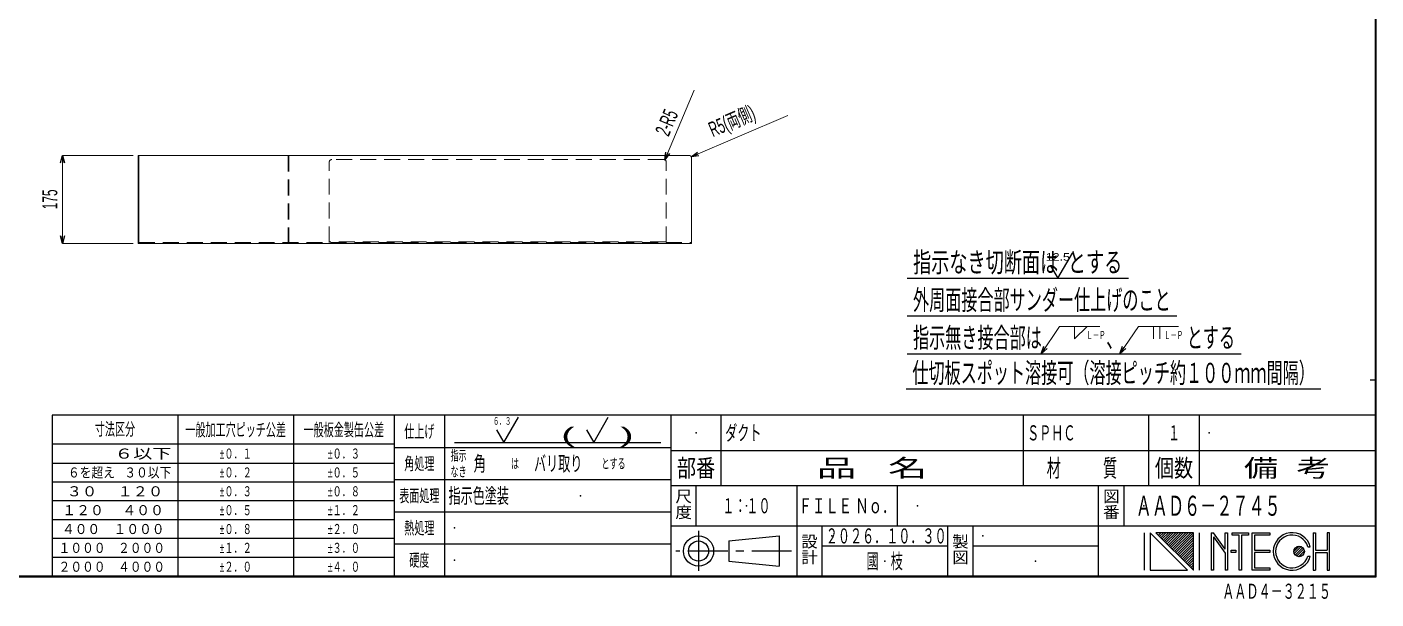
# Model space of a CAD drawing. Header units: millimetres. Extents: x -2100 to 2100, y -1485 to 1485.
# Drawn here: x -680 to 2002, y -1430 to -293 of the extents above; entities that cross this region are included whole.
import ezdxf
from ezdxf.enums import TextEntityAlignment as Align

# ---------------------------------------------------------------- set-up
doc = ezdxf.new("R2010")
doc.units = ezdxf.units.MM
doc.header["$LTSCALE"] = 2.5
doc.header["$PDSIZE"] = 1
doc.linetypes.add('CENTER', pattern=[50.8, 31.75, -6.35, 6.35, -6.35])
doc.linetypes.add('DASHED', pattern=[19.05, 12.7, -6.35])
for name, color, linetype in [('Layer0001', 7, 'Continuous'), ('Layer0012', 7, 'Continuous'), ('Layer0013', 7, 'Continuous'), ('Layer0014', 7, 'Continuous')]:
    doc.layers.add(name, color=color, linetype=linetype)
doc.styles.add('dcStyle0', font='ＭＳ Ｐゴシック', dxfattribs={"width": 0.6})
doc.styles.add('dcStyle1', font='@ＭＳ Ｐゴシック', dxfattribs={"width": 0.8})
doc.dimstyles.new('dc_Radial01', dxfattribs={"dimtxt": 30, "dimasz": 15.00113, "dimexe": 0, "dimexo": 10, "dimgap": 10, "dimtad": 3, "dimdec": 1, "dimdsep": 46, "dimtxsty": 'dcStyle0', "dimblk1": 'OPEN30', "dimblk2": 'OPEN30', "dimsah": 1, "dimcen": 0.09, "dimclrd": 4, "dimclre": 4, "dimclrt": 4, "dimadec": 0, "dimazin": 2, "dimtfac": 1, "dimtdec": 4, "dimtofl": 0, "dimtmove": 0, "dimatfit": 3, "dimfxl": 1, "dimarcsym": 1})
doc.dimstyles.new('dc_Rotated', dxfattribs={"dimtxt": 30, "dimasz": 15.00113, "dimexe": 0, "dimexo": 10, "dimgap": 10, "dimtad": 3, "dimdec": 1, "dimdsep": 46, "dimtxsty": 'dcStyle0', "dimblk1": 'OPEN30', "dimblk2": 'OPEN30', "dimsah": 1, "dimcen": 0.09, "dimclrd": 4, "dimclre": 4, "dimclrt": 4, "dimadec": 0, "dimazin": 2, "dimtfac": 1, "dimtdec": 4, "dimtmove": 0, "dimatfit": 3, "dimfxl": 1, "dimarcsym": 1})

# ---------------------------------------------------------------- blocks, each defined once
blk = doc.blocks.new('DC_GROUP_AAD6-2745_20')
at = {"color": 4, "style": 'dcStyle0', "width": 0.71291}
blk.add_text('Ｌ－Ｐ', height=15.62, dxfattribs=at).set_placement((1426, -913.5), (1463.9, -913.5), align=Align.FIT)
blk = doc.blocks.new('DC_GROUP_AAD6-2745_21')
at = {"color": 4, "style": 'dcStyle0', "width": 0.71291}
blk.add_text('Ｌ－Ｐ', height=15.62, dxfattribs=at).set_placement((1580.1, -913.5), (1618, -913.5), align=Align.FIT)
blk = doc.blocks.new('_Open30')
at = {"color": 0, "linetype": 'ByBlock', "lineweight": -2}
for p, q in [((-1, 0.267949), (0, 0)), ((0, 0), (-1, -0.267949)), ((0, 0), (-1, 0))]:
    blk.add_line(p, q, dxfattribs=at)
blk = doc.blocks.new('*D10')
at = {"layer": 'Layer0012', "color": 4, "linetype": 'Continuous', "lineweight": 13}
blk.add_line((646.2, -418.6), (587.8, -557), dxfattribs=at)
at = {"layer": 'Layer0012', "color": 4, "xscale": 15.00115266964712, "yscale": 15.00081580252128, "rotation": 247.1318456817878}
blk.add_blockref('_Open30', (587.8, -557), dxfattribs=at)
at = {"layer": 'Layer0012', "color": 4, "insert": (595.8, -512.4), "char_height": 30, "attachment_point": 7, "rotation": 67.1318, "style": 'dcStyle0'}
blk.add_mtext('\\T1.00;2-R5', dxfattribs=at)
blk = doc.blocks.new('*D11')
at = {"layer": 'Layer0012', "color": 4, "linetype": 'Continuous', "lineweight": 13}
blk.add_line((832.4, -469), (640.4, -551.2), dxfattribs=at)
at = {"layer": 'Layer0012', "color": 4, "xscale": 15.00115266964712, "yscale": 15.00081580252128, "rotation": 203.1854208793882}
blk.add_blockref('_Open30', (640.4, -551.2), dxfattribs=at)
at = {"layer": 'Layer0012', "color": 4, "insert": (686.9, -520.5), "char_height": 30, "attachment_point": 7, "rotation": 23.1854, "style": 'dcStyle0'}
blk.add_mtext('\\T1.00;R5(両側)', dxfattribs=at)
blk = doc.blocks.new('*D12')
at = {"layer": 'Layer0012', "color": 4, "linetype": 'Continuous', "lineweight": 13}
for p, q in [((-609.1, -548.2), (-609.1, -723.2)), ((-469.1, -548.2), (-609.1, -548.2)), ((-469.1, -723.2), (-609.1, -723.2))]:
    blk.add_line(p, q, dxfattribs=at)
at = {"layer": 'Layer0012', "color": 4, "xscale": 15.00115266964712, "yscale": 15.00081580252128}
for p, rotation in [((-609.1, -548.2), 89.99997227226825), ((-609.1, -723.2), 269.9999722722682)]:
    blk.add_blockref('_Open30', p, dxfattribs=dict(at, rotation=rotation))
at = {"layer": 'Layer0012', "color": 4, "insert": (-619.1, -635.7), "char_height": 30, "attachment_point": 8, "rotation": 90, "style": 'dcStyle0'}
blk.add_mtext('\\T1.00;175', dxfattribs=at)
blk = doc.blocks.new('DC_GROUP_AAD6-2745_5')
at = {"layer": 'Layer0013', "color": 4, "linetype": 'Continuous', "lineweight": 25}
for p, q in [((268, -1119), (296.9, -1069)), ((253.6, -1094), (268, -1119))]:
    blk.add_line(p, q, dxfattribs=at)
at = {"layer": 'Layer0013', "color": 4, "style": 'dcStyle0', "width": 0.812153}
blk.add_text('６．３', height=15, dxfattribs=at).set_placement((246.5, -1084), (282.5, -1084), align=Align.FIT)
blk = doc.blocks.new('DC_GROUP_AAD6-2745_6')
at = {"layer": 'Layer0013', "color": 4, "linetype": 'Continuous', "lineweight": 25}
for p, q in [((446.7, -1119), (475.6, -1069)), ((432.3, -1094), (446.7, -1119))]:
    blk.add_line(p, q, dxfattribs=at)
blk = doc.blocks.new('DC_GROUP_AAD6-2745_18')
at = {"layer": 'Layer0013', "color": 4, "linetype": 'Continuous', "lineweight": 13}
for p, q in [((1335.9, -942.6), (1372.5, -888.3)), ((1372.5, -888.3), (1452.5, -888.3)), ((1402.5, -888.3), (1402.5, -913.3)), ((1402.5, -888.3), (1427.5, -888.3)), ((1402.5, -913.3), (1427.5, -888.3))]:
    blk.add_line(p, q, dxfattribs=at)
at = {"layer": 'Layer0013', "color": 4, "xscale": 15.00115266964712, "yscale": 15.00081580252128, "rotation": 236.0825694630274}
blk.add_blockref('_Open30', (1335.9, -942.6), dxfattribs=at)
blk = doc.blocks.new('DC_GROUP_AAD6-2745_19')
at = {"layer": 'Layer0013', "color": 4, "linetype": 'Continuous', "lineweight": 13}
for p, q in [((1492.6, -942.6), (1529.1, -888.3)), ((1529.1, -888.3), (1609.1, -888.3)), ((1559.1, -888.3), (1559.1, -913.3)), ((1571.6, -888.3), (1571.6, -913.3))]:
    blk.add_line(p, q, dxfattribs=at)
at = {"layer": 'Layer0013', "color": 4, "xscale": 15.00115266964712, "yscale": 15.00081580252128, "rotation": 236.0825694630294}
blk.add_blockref('_Open30', (1492.6, -942.6), dxfattribs=at)
blk = doc.blocks.new('DC_GROUP_AAD6-2745_22')
at = {"layer": 'Layer0013', "color": 4, "linetype": 'Continuous', "lineweight": 25}
for p, q in [((1369, -792.6), (1397.9, -742.6)), ((1354.6, -767.6), (1369, -792.6))]:
    blk.add_line(p, q, dxfattribs=at)
at = {"layer": 'Layer0013', "color": 4, "style": 'dcStyle0', "width": 1.291922}
blk.add_text('12.5', height=15, dxfattribs=at).set_placement((1345, -757.6), (1393, -757.6), align=Align.FIT)
blk = doc.blocks.new('DC_GROUP_AAD6-2745_23')
at = {"layer": 'Layer0013', "color": 4, "linetype": 'Continuous', "lineweight": 25}
blk.add_line((1069.3, -942.6), (1733.3, -942.6), dxfattribs=at)
at = {"layer": 'Layer0013', "color": 4, "style": 'dcStyle0', "width": 0.670215}
blk.add_text('指示無き接合部は\u3000\u3000\u3000\u3000、\u3000\u3000\u3000\u3000とする', height=40, dxfattribs=at).set_placement((1081.3, -930.6), (1721.3, -930.6), align=Align.FIT)
blk = doc.blocks.new('DC_GROUP_AAD6-2745_24')
at = {"layer": 'Layer0013', "color": 4, "linetype": 'Continuous', "lineweight": 25}
blk.add_line((1069.3, -867.6), (1605.3, -867.6), dxfattribs=at)
at = {"layer": 'Layer0013', "color": 4, "style": 'dcStyle0', "width": 0.575583}
blk.add_text('外周面接合部サンダー仕上げのこと', height=40, dxfattribs=at).set_placement((1081.3, -855.6), (1593.3, -855.6), align=Align.FIT)
blk = doc.blocks.new('DC_GROUP_AAD6-2745_25')
at = {"layer": 'Layer0013', "color": 4, "linetype": 'Continuous', "lineweight": 25}
blk.add_line((1069.3, -792.6), (1509.3, -792.6), dxfattribs=at)
at = {"layer": 'Layer0013', "color": 4, "style": 'dcStyle0', "width": 0.653268}
blk.add_text('指示なき切断面は  とする', height=40, dxfattribs=at).set_placement((1081.3, -780.6), (1497.3, -780.6), align=Align.FIT)
blk = doc.blocks.new('DC_GROUP_AAD6-2745_26')
at = {"layer": 'Layer0013', "color": 4, "linetype": 'Continuous', "lineweight": 25}
blk.add_line((1067.9, -1012.7), (1891.9, -1012.7), dxfattribs=at)
at = {"layer": 'Layer0013', "color": 4, "style": 'dcStyle0', "width": 0.634461}
blk.add_text('仕切板スポット溶接可（溶接ピッチ約１００ｍｍ間隔）', height=40, dxfattribs=at).set_placement((1079.9, -1000.7), (1879.9, -1000.7), align=Align.FIT)
blk = doc.blocks.new('DC_GROUP_AAD6-2745_4')
at = {"layer": 'Layer0014', "color": 2, "style": 'dcStyle0'}
for s, width, p, p2 in [('指示', 0.55, (162, -1155), (194, -1155)), ('は', 0.55, (282, -1171), (298, -1171)), ('とする', 0.637211, (462, -1171), (510, -1171)), ('なき', 0.629933, (162, -1187), (194, -1187))]:
    blk.add_text(s, height=20, dxfattribs=dict(at, width=width)).set_placement(p, p2, align=Align.FIT)
blk = doc.blocks.new('DC_GROUP_AAD6-2745_7')
at = {"layer": 'Layer0001', "color": 3, "linetype": 'DASHED', "lineweight": 18}
for p, q in [((-79.1, -721.6), (-79.1, -561.6)), ((585.8, -556.6), (-74.1, -556.6)), ((590.8, -721.6), (590.8, -561.6)), ((590.8, -720), (-79.1, -720))]:
    blk.add_line(p, q, dxfattribs=at)
for centre, start, end in [((-74.1, -561.6), 90, 180), ((585.8, -561.6), 360, 90)]:
    blk.add_arc(centre, 5, start, end, dxfattribs=at)

msp = doc.modelspace()

# ---------------------------------------------------------------- linework, layer by layer
at = {"color": 3, "linetype": 'Continuous', "lineweight": 18}
for p, q in [((-459.06, -548.21), (635.84, -548.21)), ((640.84, -553.21), (640.84, -723.21)), ((640.84, -723.21), (-160.66, -723.21))]:
    msp.add_line(p, q, dxfattribs=at)
msp.add_arc((635.84, -553.21), 5, 359.99997, 89.99997, dxfattribs=at)
at = {"layer": 'Layer0001', "color": 3, "linetype": 'Continuous', "lineweight": 18}
for p, q in [((-457.46, -548.21), (-459.06, -548.21)), ((-459.06, -723.21), (-459.06, -548.21)), ((-457.46, -548.21), (-457.46, -723.21)), ((-159.06, -548.21), (-160.66, -548.21)), ((-160.66, -723.21), (-459.06, -723.21))]:
    msp.add_line(p, q, dxfattribs=at)
at = {"layer": 'Layer0001', "color": 3, "linetype": 'DASHED', "lineweight": 18}
for p, q in [((-160.66, -723.21), (-160.66, -548.21)), ((-159.06, -723.21), (-159.06, -548.21)), ((-457.46, -721.61), (640.84, -721.61))]:
    msp.add_line(p, q, dxfattribs=at)
at = {"layer": 'Layer0014', "color": 3, "linetype": 'Continuous', "lineweight": 25}
for p, q in [((2000, 1325), (2000, -1385)), ((2001.5, -1386.5), (2001.5, 1326.5)), ((2000, -995), (1990, -995)), ((2000, -1065), (-630, -1065)), ((-630, -1065), (-630, -1385)), ((-380, -1065), (-380, -1385)), ((-150, -1065), (-150, -1385)), ((50, -1065), (50, -1385)), ((600, -1065), (600, -1385)), ((700, -1205), (700, -1065)), ((1300, -1065), (1300, -1205)), ((1550, -1205), (1550, -1065)), ((1650, -1065), (1650, -1205)), ((50, -1129), (600, -1129)), ((600, -1135), (2000, -1135)), ((50, -1193), (600, -1193)), ((600, -1205), (2000, -1205)), ((850, -1205), (850, -1385)), ((1450, -1285), (1450, -1205)), ((50, -1257), (600, -1257)), ((600, -1285), (2000, -1285)), ((1150, -1285), (1150, -1385)), ((1450, -1385), (1450, -1285)), ((715, -1315), (815, -1305)), ((815, -1305), (815, -1365)), ((1540.63, -1298.56), (1540.63, -1373.22)), ((1552.29, -1298.56), (1552.29, -1373.22)), ((1626.96, -1373.22), (1552.29, -1298.56)), ((1563.96, -1298.56), (1638.63, -1373.22)), ((1638.63, -1298.56), (1563.96, -1298.56)), ((1573.86, -1298.56), (1568.91, -1303.51)), ((1578.81, -1298.56), (1571.38, -1305.98)), ((1583.76, -1298.56), (1573.86, -1308.46)), ((1588.71, -1298.56), (1576.33, -1310.93)), ((1593.66, -1298.56), (1578.81, -1313.41)), ((1598.61, -1298.56), (1581.28, -1315.88)), ((1603.56, -1298.56), (1583.76, -1318.36)), ((1608.51, -1298.56), (1586.23, -1320.83)), ((1613.46, -1298.56), (1588.71, -1323.31)), ((1618.41, -1298.56), (1591.18, -1325.78)), ((1623.36, -1298.56), (1593.66, -1328.25)), ((1628.31, -1298.56), (1596.13, -1330.73)), ((1633.26, -1298.56), (1598.61, -1333.2)), ((1638.21, -1298.56), (1601.08, -1335.68)), ((1638.63, -1303.09), (1603.56, -1338.15)), ((1638.63, -1308.04), (1606.03, -1340.63)), ((1638.63, -1312.99), (1608.51, -1343.1)), ((1638.63, -1373.22), (1638.63, -1298.56)), ((1650.29, -1298.56), (1650.29, -1373.22)), ((1673.63, -1298.56), (1673.63, -1373.22)), ((1673.63, -1298.56), (1678.29, -1298.56)), ((1701.63, -1331.22), (1678.29, -1298.56)), ((1678.29, -1306.59), (1701.63, -1339.25)), ((1678.29, -1306.59), (1678.29, -1373.22)), ((1701.63, -1298.56), (1706.29, -1298.56)), ((1701.63, -1331.22), (1701.63, -1298.56)), ((1706.29, -1298.56), (1706.29, -1373.22)), ((1715.63, -1298.56), (1748.29, -1298.56)), ((1715.63, -1303.22), (1715.63, -1298.56)), ((1729.63, -1303.22), (1715.63, -1303.22)), ((1729.63, -1373.22), (1729.63, -1303.22)), ((1748.29, -1303.22), (1734.29, -1303.22)), ((1734.29, -1303.22), (1734.29, -1373.22)), ((1748.29, -1298.56), (1748.29, -1303.22)), ((1755.29, -1298.56), (1790.29, -1298.56)), ((1755.29, -1373.22), (1755.29, -1298.56)), ((1790.29, -1303.22), (1759.96, -1303.22)), ((1759.96, -1303.22), (1759.96, -1333.56)), ((1790.29, -1298.56), (1790.29, -1303.22)), ((1876.63, -1298.56), (1876.63, -1373.22)), ((1876.63, -1298.56), (1881.29, -1298.56)), ((1881.29, -1298.56), (1881.29, -1333.56)), ((1909.29, -1298.56), (1904.63, -1298.56)), ((1904.63, -1298.56), (1904.63, -1333.56)), ((1909.29, -1373.22), (1909.29, -1298.56)), ((50, -1321), (600, -1321)), ((715, -1315), (715, -1355)), ((1638.63, -1317.93), (1610.98, -1345.58)), ((1638.63, -1322.88), (1613.46, -1348.05)), ((1638.63, -1327.83), (1615.93, -1350.53)), ((1638.63, -1332.78), (1618.41, -1353)), ((1638.63, -1337.73), (1620.88, -1355.48)), ((1701.63, -1339.25), (1701.63, -1373.22)), ((1713.29, -1333.56), (1722.63, -1333.56)), ((1713.29, -1338.22), (1713.29, -1333.56)), ((1722.63, -1338.22), (1713.29, -1338.22)), ((1722.63, -1333.56), (1722.63, -1338.22)), ((1759.96, -1333.56), (1790.29, -1333.56)), ((1790.29, -1338.22), (1759.96, -1338.22)), ((1759.96, -1338.22), (1759.96, -1368.56)), ((1790.29, -1333.56), (1790.29, -1338.22)), ((1848.63, -1325.39), (1838.13, -1335.89)), ((1852.74, -1326.23), (1838.97, -1340)), ((1855.75, -1328.17), (1840.91, -1343.01)), ((1857.9, -1330.97), (1843.7, -1345.16)), ((1859.06, -1334.75), (1847.49, -1346.33)), ((1865.93, -1326.56), (1870.77, -1326.56)), ((1881.29, -1333.56), (1904.63, -1333.56)), ((1881.29, -1338.22), (1904.63, -1338.22)), ((1881.29, -1338.22), (1881.29, -1373.22)), ((1904.63, -1338.22), (1904.63, -1373.22)), ((715, -1355), (815, -1365)), ((1638.63, -1342.68), (1623.36, -1357.95)), ((1638.63, -1347.63), (1625.83, -1360.43)), ((1638.63, -1352.58), (1628.31, -1362.9)), ((1638.63, -1357.53), (1630.78, -1365.38)), ((1638.63, -1362.48), (1633.26, -1367.85)), ((1638.63, -1367.43), (1635.73, -1370.33)), ((1857.84, -1340.92), (1853.66, -1345.1)), ((1865.93, -1345.22), (1870.77, -1345.22)), ((-1941.5, -1386.5), (2001.5, -1386.5)), ((2000, -1385), (-1940, -1385)), ((1552.29, -1373.22), (1626.96, -1373.22)), ((1638.63, -1372.38), (1638.21, -1372.8)), ((1678.29, -1373.22), (1673.63, -1373.22)), ((1706.29, -1373.22), (1701.63, -1373.22)), ((1734.29, -1373.22), (1729.63, -1373.22)), ((1790.29, -1373.22), (1755.29, -1373.22)), ((1759.96, -1368.56), (1790.29, -1368.56)), ((1790.29, -1368.56), (1790.29, -1373.22)), ((1876.63, -1373.22), (1881.29, -1373.22)), ((1904.63, -1373.22), (1909.29, -1373.22))]:
    msp.add_line(p, q, dxfattribs=at)
at = {"layer": 'Layer0014', "color": 4, "linetype": 'Continuous', "lineweight": 25}
for p, q in [((150, -1065), (150, -1385)), ((50, -1122.5), (-630, -1122.5)), ((170, -1119), (580, -1119)), ((-630, -1160), (50, -1160)), ((-630, -1197.5), (50, -1197.5)), ((650, -1285), (650, -1205)), ((1050, -1205), (1050, -1285)), ((1500, -1205), (1500, -1285)), ((50, -1235), (-630, -1235)), ((-630, -1272.5), (50, -1272.5)), ((900, -1285), (900, -1385)), ((1200, -1285), (1200, -1385)), ((50, -1310), (-630, -1310)), ((900, -1325), (1150, -1325)), ((1200, -1325), (1450, -1325)), ((-630, -1347.5), (50, -1347.5))]:
    msp.add_line(p, q, dxfattribs=at)
at = {"layer": 'Layer0014', "color": 2, "linetype": 'CENTER', "lineweight": 25}
for p, q in [((655, -1295), (655, -1375)), ((840, -1335), (610, -1335))]:
    msp.add_line(p, q, dxfattribs=at)
at = {"layer": 'Layer0014', "color": 3, "linetype": 'Continuous', "lineweight": 25}
for centre, radius in [((655, -1335), 30), ((655, -1335), 20), ((1848.63, -1335.89), 10.5)]:
    msp.add_circle(centre, radius, dxfattribs=at)
for radius, start, end in [(37.33, 14.47751, 345.52249), (32.67, 16.60155, 343.39845)]:
    msp.add_arc((1834.63, -1335.89), radius, start, end, dxfattribs=at)
at = {"layer": 'Layer0014', "color": 5, "linetype": 'Continuous'}
for p in [(650, -1100), (720, -1100), (1320, -1100), (1600, -1100), (1670, -1100), (220, -1161), (340, -1161), (170, -1225), (420, -1225), (750, -1245), (1090, -1245), (1540, -1245), (170, -1289), (920, -1305), (1220, -1305), (170, -1353), (1025, -1355), (1325, -1355), (1325, -1355)]:
    msp.add_point(p, dxfattribs=at)

# ---------------------------------------------------------------- block references
at = {"linetype": 'Continuous'}
for name in ['DC_GROUP_AAD6-2745_20', 'DC_GROUP_AAD6-2745_21']:
    msp.add_blockref(name, (0, 0), dxfattribs=at)
at = {"layer": 'Layer0001', "linetype": 'Continuous'}
msp.add_blockref('DC_GROUP_AAD6-2745_7', (0, 0), dxfattribs=at)
at = {"layer": 'Layer0013', "linetype": 'Continuous'}
for name in ['DC_GROUP_AAD6-2745_25', 'DC_GROUP_AAD6-2745_22', 'DC_GROUP_AAD6-2745_24', 'DC_GROUP_AAD6-2745_23', 'DC_GROUP_AAD6-2745_18', 'DC_GROUP_AAD6-2745_19', 'DC_GROUP_AAD6-2745_26', 'DC_GROUP_AAD6-2745_5', 'DC_GROUP_AAD6-2745_6']:
    msp.add_blockref(name, (0, 0), dxfattribs=at)
at = {"layer": 'Layer0014', "linetype": 'Continuous'}
msp.add_blockref('DC_GROUP_AAD6-2745_4', (0, 0), dxfattribs=at)

# ---------------------------------------------------------------- texts
at = {"layer": 'Layer0013', "color": 4, "style": 'dcStyle0'}
for s, height, width, p, p2 in [('(    )', 30, 1.805192, (381.99, -1119), (525.99, -1119)), ('ダクト', 30, 0.694787, (708, -1115), (780, -1115)), ('ＳＰＨＣ', 30, 0.742009, (1308, -1115), (1404, -1115)), ('１', 30, 0.804527, (1588, -1115), (1612, -1115)), ('角', 30, 0.55, (208, -1176), (232, -1176)), ('バリ取り', 30, 0.629933, (328, -1176), (424, -1176)), ('指示色塗装', 30, 0.55, (158, -1240), (278, -1240)), ('１：１０', 30, 0.862443, (702, -1260), (798, -1260)), ('ＡＡＤ６－２７４５', 40, 0.749406, (1524, -1265), (1812, -1265)), ('２０２６．１０．３０', 30, 0.809085, (908, -1320), (1148, -1320)), ('國\u3000枝', 30, 0.619282, (989, -1370), (1061, -1370)), ('ＡＡＤ４－３２１５', 30, 0.749406, (1696, -1430), (1912, -1430))]:
    msp.add_text(s, height=height, dxfattribs=dict(at, width=width)).set_placement(p, p2, align=Align.FIT)
at = {"layer": 'Layer0014', "color": 2, "style": 'dcStyle0'}
for s, height, width, p, p2 in [('寸法区分', 25, 0.55, (-545, -1105), (-465, -1105)), ('一般加工穴ピッチ公差', 25, 0.578487, (-365, -1106.25), (-165, -1106.25)), ('一般板金製缶公差', 25, 0.55, (-130, -1106.25), (30, -1106.25)), ('仕上げ', 25, 0.553553, (70, -1109.5), (130, -1109.5)), ('           ６以下', 20, 1.275875, (-617, -1151.25), (-393, -1151.25)), ('±０．１', 20, 0.725681, (-297, -1151.25), (-233, -1151.25)), ('±０．３', 20, 0.725681, (-82, -1151.25), (-18, -1151.25)), ('角処理', 25, 0.55, (70, -1173.5), (130, -1173.5)), ('部番', 35, 0.746429, (612, -1187.5), (688, -1187.5)), ('品   名', 35, 1.482973, (890, -1187.5), (1110, -1187.5)), ('材\u3000\u3000\u3000質', 35, 0.688684, (1347, -1187.5), (1487, -1187.5)), ('個数', 35, 0.746429, (1562, -1187.5), (1638, -1187.5)), ('備  考', 35, 1.294793, (1739, -1187.5), (1911, -1187.5)), ('   ６を超え   ３０以下', 20, 0.891527, (-617, -1188.75), (-393, -1188.75)), ('±０．２', 20, 0.725681, (-297, -1188.75), (-233, -1188.75)), ('±０．５', 20, 0.725681, (-82, -1188.75), (-18, -1188.75)), ('  ３０     １２０  ', 20, 1.24995, (-617, -1226.25), (-393, -1226.25)), ('±０．３', 20, 0.725681, (-297, -1226.25), (-233, -1226.25)), ('±０．８', 20, 0.725681, (-82, -1226.25), (-18, -1226.25)), ('表面処理', 25, 0.55, (60, -1237.5), (140, -1237.5)), ('ＦＩＬＥ Ｎｏ．', 30, 0.958586, (854, -1260), (1046, -1260)), (' １２０     ４００  ', 20, 1.177514, (-617, -1263.75), (-393, -1263.75)), ('±０．５', 20, 0.725681, (-297, -1263.75), (-233, -1263.75)), ('±１．２', 20, 0.725681, (-82, -1263.75), (-18, -1263.75)), (' ４００    １０００  ', 20, 1.113013, (-617, -1301.25), (-393, -1301.25)), ('±０．８', 20, 0.725681, (-297, -1301.25), (-233, -1301.25)), ('±２．０', 20, 0.725681, (-82, -1301.25), (-18, -1301.25)), ('熱処理', 25, 0.55, (70, -1301.5), (130, -1301.5)), ('１０００    ２０００  ', 20, 1.055212, (-617, -1338.75), (-393, -1338.75)), ('±１．２', 20, 0.725681, (-297, -1338.75), (-233, -1338.75)), ('±３．０', 20, 0.725681, (-82, -1338.75), (-18, -1338.75)), ('硬度', 25, 0.55, (80, -1365.5), (120, -1365.5)), ('２０００    ４０００  ', 20, 1.055212, (-617, -1376.25), (-393, -1376.25)), ('±２．０', 20, 0.725681, (-297, -1376.25), (-233, -1376.25)), ('±４．０', 20, 0.725681, (-82, -1376.25), (-18, -1376.25))]:
    msp.add_text(s, height=height, dxfattribs=dict(at, width=width)).set_placement(p, p2, align=Align.FIT)
at = {"layer": 'Layer0014', "color": 2, "style": 'dcStyle1', "width": 0.9625}
for s, p in [('尺度', (613, -1210)), ('図番', (1463, -1210)), ('設計', (863, -1300)), ('製図', (1163, -1300))]:
    msp.add_text(s, height=24, rotation=270, dxfattribs=at).set_placement(p)

# ---------------------------------------------------------------- dimensions: what is measured, and where the dimension line sits
at = {"layer": 'Layer0012', "linetype": 'Continuous', "lineweight": 13}
for center, mpoint, text, picture, middle in [((585.84, -561.61), (587.78, -557), '2-R5', '*D10', (623.62, -472.02)), ((635.84, -553.21), (640.43, -551.24), 'R5(両側)', '*D11', (756.98, -501.33))]:
    dim = msp.add_radius_dim(center=center, mpoint=mpoint, text=text, dimstyle='dc_Radial01', override={"dimtxt": 30, "dimasz": 15.00113, "dimexe": 0, "dimexo": 10, "dimgap": 10, "dimtad": 3, "dimtih": 0, "dimtoh": 0, "dimdec": 1, "dimlfac": 1, "dimzin": 8, "dimtxsty": 'dcStyle0', "dimblk1": 'Open30', "dimblk2": 'Open30', "dimsah": 1, "dimclrd": 4, "dimclre": 4, "dimclrt": 4, "dimazin": 2, "dimtolj": 0, "dimtzin": 8, "dimarcsym": 1}, dxfattribs=at)
    dim.commit()
    dim.dimension.update_dxf_attribs({"geometry": picture, "text_midpoint": middle, "dimtype": 164})
dim = msp.add_linear_dim(base=(-609.06, -723.21), p1=(-459.06, -548.21), p2=(-459.06, -723.21), angle=89.99997, dimstyle='dc_Rotated', override={"dimtxt": 30, "dimasz": 15.00113, "dimexe": 0, "dimexo": 10, "dimgap": 10, "dimtad": 3, "dimtih": 0, "dimtoh": 0, "dimdec": 1, "dimlfac": 1, "dimzin": 8, "dimtxsty": 'dcStyle0', "dimblk1": 'Open30', "dimblk2": 'Open30', "dimsah": 1, "dimclrd": 4, "dimclre": 4, "dimclrt": 4, "dimazin": 2, "dimtofl": 1, "dimtolj": 0, "dimtzin": 8, "dimarcsym": 1}, dxfattribs=at)
dim.commit()
dim.dimension.update_dxf_attribs({"geometry": '*D12', "text_midpoint": (-609.06, -635.71), "dimtype": 160})

doc.saveas('drawing.dxf')
